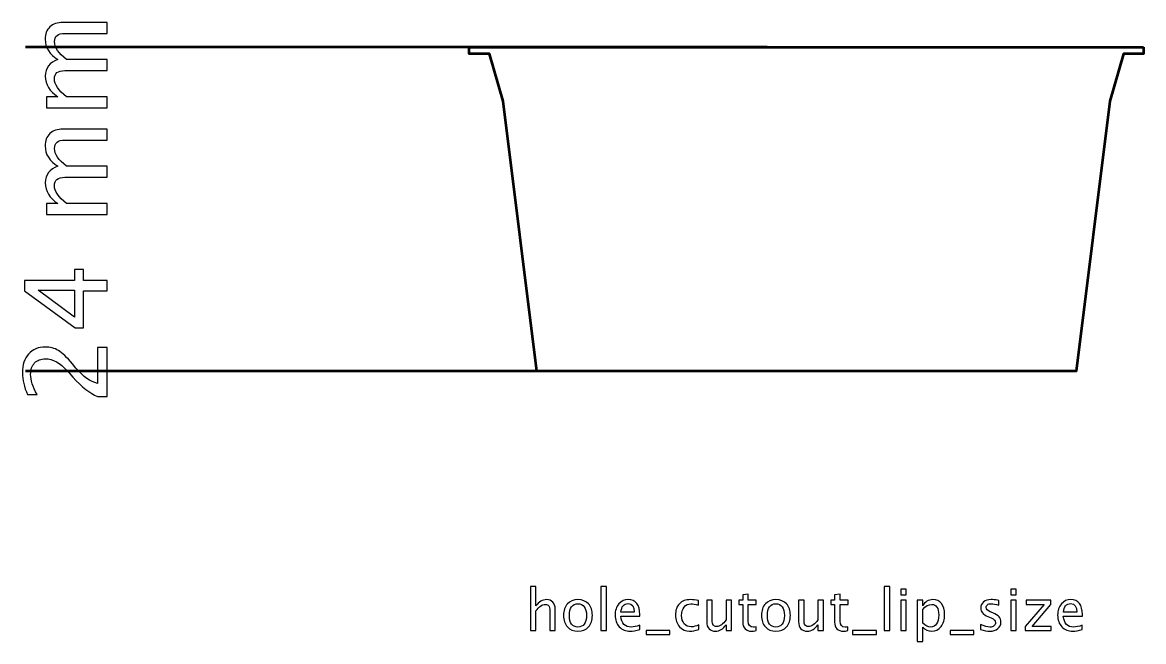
# Model space of a CAD drawing. Header units: centimetres. Extents: x -12.4 to 13.2, y -13.2 to 14.1.
# Drawn here: x -11.81 to -3.5, y -7.7 to -3.12 of the extents above; entities that cross this region are included whole.
import ezdxf

# ---------------------------------------------------------------- set-up
doc = ezdxf.new("R2010")
doc.units = ezdxf.units.CM
doc.header["$MEASUREMENT"] = 0
doc.layers.add('Layer 1', color=7, linetype='Continuous')

msp = doc.modelspace()

# ---------------------------------------------------------------- linework, layer by layer
at = {"layer": 'Layer 1'}
for points, knots in [([(-11.18631, -3.74943), (-11.18631, -3.74943), (-11.63505, -3.74943), (-11.63505, -3.74943), (-11.63505, -3.74943), (-11.63505, -3.74943), (-11.63505, -3.66815), (-11.63505, -3.66815), (-11.63505, -3.66815), (-11.63505, -3.66815), (-11.55024, -3.66815), (-11.55024, -3.66815), (-11.55024, -3.66815), (-11.61303, -3.6285), (-11.64436, -3.5777), (-11.64436, -3.51547), (-11.64436, -3.51547), (-11.64436, -3.45549), (-11.61303, -3.41471), (-11.55024, -3.39298), (-11.55024, -3.39298), (-11.6136, -3.35446), (-11.64521, -3.30422), (-11.64521, -3.24256), (-11.64521, -3.24256), (-11.64521, -3.20319), (-11.63363, -3.17257), (-11.61035, -3.15069), (-11.61035, -3.15069), (-11.58707, -3.12882), (-11.55447, -3.11781), (-11.51256, -3.11781), (-11.51256, -3.11781), (-11.51256, -3.11781), (-11.18631, -3.11781), (-11.18631, -3.11781), (-11.18631, -3.11781), (-11.18631, -3.11781), (-11.18631, -3.19909), (-11.18631, -3.19909), (-11.18631, -3.19909), (-11.18631, -3.19909), (-11.49915, -3.19909), (-11.49915, -3.19909), (-11.49915, -3.19909), (-11.55024, -3.19909), (-11.57578, -3.21941), (-11.57578, -3.26005), (-11.57578, -3.26005), (-11.57578, -3.30225), (-11.546, -3.34656), (-11.48631, -3.39298), (-11.48631, -3.39298), (-11.48631, -3.39298), (-11.18631, -3.39298), (-11.18631, -3.39298), (-11.18631, -3.39298), (-11.18631, -3.39298), (-11.18631, -3.47426), (-11.18631, -3.47426), (-11.18631, -3.47426), (-11.18631, -3.47426), (-11.49944, -3.47426), (-11.49944, -3.47426), (-11.49944, -3.47426), (-11.55094, -3.47426), (-11.57662, -3.49486), (-11.57662, -3.53621), (-11.57662, -3.53621), (-11.57662, -3.57727), (-11.54671, -3.6213), (-11.48674, -3.66815), (-11.48674, -3.66815), (-11.48674, -3.66815), (-11.18631, -3.66815), (-11.18631, -3.66815), (-11.18631, -3.66815), (-11.18631, -3.66815), (-11.18631, -3.74943), (-11.18631, -3.74943)], [0, 0, 0, 0, 0.047619, 0.047619, 0.047619, 0.047619, 0.0952381, 0.0952381, 0.0952381, 0.0952381, 0.1428571, 0.1428571, 0.1428571, 0.1428571, 0.1904762, 0.1904762, 0.1904762, 0.1904762, 0.2380952, 0.2380952, 0.2380952, 0.2380952, 0.2857143, 0.2857143, 0.2857143, 0.2857143, 0.3333333, 0.3333333, 0.3333333, 0.3333333, 0.3809524, 0.3809524, 0.3809524, 0.3809524, 0.4285714, 0.4285714, 0.4285714, 0.4285714, 0.4761905, 0.4761905, 0.4761905, 0.4761905, 0.5238095, 0.5238095, 0.5238095, 0.5238095, 0.5714286, 0.5714286, 0.5714286, 0.5714286, 0.6190476, 0.6190476, 0.6190476, 0.6190476, 0.6666667, 0.6666667, 0.6666667, 0.6666667, 0.7142857, 0.7142857, 0.7142857, 0.7142857, 0.7619048, 0.7619048, 0.7619048, 0.7619048, 0.8095238, 0.8095238, 0.8095238, 0.8095238, 0.8571429, 0.8571429, 0.8571429, 0.8571429, 0.9047619, 0.9047619, 0.9047619, 0.9047619, 1, 1, 1, 1]), ([(-11.18631, -4.53994), (-11.18631, -4.53994), (-11.63505, -4.53994), (-11.63505, -4.53994), (-11.63505, -4.53994), (-11.63505, -4.53994), (-11.63505, -4.45866), (-11.63505, -4.45866), (-11.63505, -4.45866), (-11.63505, -4.45866), (-11.55024, -4.45866), (-11.55024, -4.45866), (-11.55024, -4.45866), (-11.61303, -4.41901), (-11.64436, -4.36821), (-11.64436, -4.30598), (-11.64436, -4.30598), (-11.64436, -4.246), (-11.61303, -4.20522), (-11.55024, -4.18349), (-11.55024, -4.18349), (-11.6136, -4.14497), (-11.64521, -4.09473), (-11.64521, -4.03307), (-11.64521, -4.03307), (-11.64521, -3.9937), (-11.63363, -3.96308), (-11.61035, -3.9412), (-11.61035, -3.9412), (-11.58707, -3.91933), (-11.55447, -3.90832), (-11.51256, -3.90832), (-11.51256, -3.90832), (-11.51256, -3.90832), (-11.18631, -3.90832), (-11.18631, -3.90832), (-11.18631, -3.90832), (-11.18631, -3.90832), (-11.18631, -3.9896), (-11.18631, -3.9896), (-11.18631, -3.9896), (-11.18631, -3.9896), (-11.49915, -3.9896), (-11.49915, -3.9896), (-11.49915, -3.9896), (-11.55024, -3.9896), (-11.57578, -4.00992), (-11.57578, -4.05056), (-11.57578, -4.05056), (-11.57578, -4.09276), (-11.546, -4.13707), (-11.48631, -4.18349), (-11.48631, -4.18349), (-11.48631, -4.18349), (-11.18631, -4.18349), (-11.18631, -4.18349), (-11.18631, -4.18349), (-11.18631, -4.18349), (-11.18631, -4.26477), (-11.18631, -4.26477), (-11.18631, -4.26477), (-11.18631, -4.26477), (-11.49944, -4.26477), (-11.49944, -4.26477), (-11.49944, -4.26477), (-11.55094, -4.26477), (-11.57662, -4.28537), (-11.57662, -4.32672), (-11.57662, -4.32672), (-11.57662, -4.36778), (-11.54671, -4.41181), (-11.48674, -4.45866), (-11.48674, -4.45866), (-11.48674, -4.45866), (-11.18631, -4.45866), (-11.18631, -4.45866), (-11.18631, -4.45866), (-11.18631, -4.45866), (-11.18631, -4.53994), (-11.18631, -4.53994)], [0, 0, 0, 0, 0.047619, 0.047619, 0.047619, 0.047619, 0.0952381, 0.0952381, 0.0952381, 0.0952381, 0.1428571, 0.1428571, 0.1428571, 0.1428571, 0.1904762, 0.1904762, 0.1904762, 0.1904762, 0.2380952, 0.2380952, 0.2380952, 0.2380952, 0.2857143, 0.2857143, 0.2857143, 0.2857143, 0.3333333, 0.3333333, 0.3333333, 0.3333333, 0.3809524, 0.3809524, 0.3809524, 0.3809524, 0.4285714, 0.4285714, 0.4285714, 0.4285714, 0.4761905, 0.4761905, 0.4761905, 0.4761905, 0.5238095, 0.5238095, 0.5238095, 0.5238095, 0.5714286, 0.5714286, 0.5714286, 0.5714286, 0.6190476, 0.6190476, 0.6190476, 0.6190476, 0.6666667, 0.6666667, 0.6666667, 0.6666667, 0.7142857, 0.7142857, 0.7142857, 0.7142857, 0.7619048, 0.7619048, 0.7619048, 0.7619048, 0.8095238, 0.8095238, 0.8095238, 0.8095238, 0.8571429, 0.8571429, 0.8571429, 0.8571429, 0.9047619, 0.9047619, 0.9047619, 0.9047619, 1, 1, 1, 1]), ([(-11.18631, -5.10524), (-11.18631, -5.10524), (-11.35988, -5.10524), (-11.35988, -5.10524), (-11.35988, -5.10524), (-11.35988, -5.10524), (-11.35988, -5.38125), (-11.35988, -5.38125), (-11.35988, -5.38125), (-11.35988, -5.38125), (-11.42168, -5.38125), (-11.42168, -5.38125), (-11.42168, -5.38125), (-11.42168, -5.38125), (-11.79845, -5.10524), (-11.79845, -5.10524), (-11.79845, -5.10524), (-11.79845, -5.10524), (-11.79845, -5.02904), (-11.79845, -5.02904), (-11.79845, -5.02904), (-11.79845, -5.02904), (-11.42676, -5.02904), (-11.42676, -5.02904), (-11.42676, -5.02904), (-11.42676, -5.02904), (-11.42676, -4.94691), (-11.42676, -4.94691), (-11.42676, -4.94691), (-11.42676, -4.94691), (-11.35988, -4.94691), (-11.35988, -4.94691), (-11.35988, -4.94691), (-11.35988, -4.94691), (-11.35988, -5.02904), (-11.35988, -5.02904), (-11.35988, -5.02904), (-11.35988, -5.02904), (-11.18631, -5.02904), (-11.18631, -5.02904), (-11.18631, -5.02904), (-11.18631, -5.02904), (-11.18631, -5.10524), (-11.18631, -5.10524)], [0, 0, 0, 0, 0.0833333, 0.0833333, 0.0833333, 0.0833333, 0.1666667, 0.1666667, 0.1666667, 0.1666667, 0.25, 0.25, 0.25, 0.25, 0.3333333, 0.3333333, 0.3333333, 0.3333333, 0.4166667, 0.4166667, 0.4166667, 0.4166667, 0.5, 0.5, 0.5, 0.5, 0.5833333, 0.5833333, 0.5833333, 0.5833333, 0.6666667, 0.6666667, 0.6666667, 0.6666667, 0.75, 0.75, 0.75, 0.75, 0.8333333, 0.8333333, 0.8333333, 0.8333333, 1, 1, 1, 1]), ([(-11.42676, -5.30096), (-11.42676, -5.30096), (-11.42676, -5.10016), (-11.42676, -5.10016), (-11.42676, -5.10016), (-11.42676, -5.10016), (-11.69798, -5.10016), (-11.69798, -5.10016), (-11.69798, -5.10016), (-11.69798, -5.10016), (-11.42676, -5.30096), (-11.42676, -5.30096)], [0, 0, 0, 0, 0.25, 0.25, 0.25, 0.25, 0.5, 0.5, 0.5, 0.5, 1, 1, 1, 1]), ([(-11.18631, -5.88954), (-11.18631, -5.88954), (-11.25743, -5.88954), (-11.25743, -5.88954), (-11.25743, -5.88954), (-11.31289, -5.86583), (-11.37342, -5.81799), (-11.43876, -5.74588), (-11.43876, -5.74588), (-11.43876, -5.74588), (-11.48053, -5.69932), (-11.48053, -5.69932), (-11.48053, -5.69932), (-11.535, -5.63935), (-11.5889, -5.60929), (-11.64252, -5.60929), (-11.64252, -5.60929), (-11.67667, -5.60929), (-11.70363, -5.61959), (-11.72324, -5.64005), (-11.72324, -5.64005), (-11.74285, -5.66051), (-11.75273, -5.68888), (-11.75273, -5.72486), (-11.75273, -5.72486), (-11.75273, -5.76691), (-11.73665, -5.81672), (-11.70447, -5.8743), (-11.70447, -5.8743), (-11.70447, -5.8743), (-11.77559, -5.8743), (-11.77559, -5.8743), (-11.77559, -5.8743), (-11.80099, -5.81997), (-11.81369, -5.76592), (-11.81369, -5.71202), (-11.81369, -5.71202), (-11.81369, -5.65473), (-11.79831, -5.60872), (-11.76741, -5.57401), (-11.76741, -5.57401), (-11.7365, -5.53944), (-11.69558, -5.52208), (-11.6445, -5.52208), (-11.6445, -5.52208), (-11.60781, -5.52208), (-11.57521, -5.53083), (-11.54685, -5.54833), (-11.54685, -5.54833), (-11.51835, -5.56597), (-11.48391, -5.59856), (-11.44327, -5.6464), (-11.44327, -5.6464), (-11.44327, -5.6464), (-11.41646, -5.67787), (-11.41646, -5.67787), (-11.41646, -5.67787), (-11.36087, -5.74334), (-11.30795, -5.78116), (-11.25743, -5.79132), (-11.25743, -5.79132), (-11.25743, -5.79132), (-11.25743, -5.52462), (-11.25743, -5.52462), (-11.25743, -5.52462), (-11.25743, -5.52462), (-11.18631, -5.52462), (-11.18631, -5.52462), (-11.18631, -5.52462), (-11.18631, -5.52462), (-11.18631, -5.88954), (-11.18631, -5.88954)], [0, 0, 0, 0, 0.0526316, 0.0526316, 0.0526316, 0.0526316, 0.1052632, 0.1052632, 0.1052632, 0.1052632, 0.1578947, 0.1578947, 0.1578947, 0.1578947, 0.2105263, 0.2105263, 0.2105263, 0.2105263, 0.2631579, 0.2631579, 0.2631579, 0.2631579, 0.3157895, 0.3157895, 0.3157895, 0.3157895, 0.3684211, 0.3684211, 0.3684211, 0.3684211, 0.4210526, 0.4210526, 0.4210526, 0.4210526, 0.4736842, 0.4736842, 0.4736842, 0.4736842, 0.5263158, 0.5263158, 0.5263158, 0.5263158, 0.5789474, 0.5789474, 0.5789474, 0.5789474, 0.6315789, 0.6315789, 0.6315789, 0.6315789, 0.6842105, 0.6842105, 0.6842105, 0.6842105, 0.7368421, 0.7368421, 0.7368421, 0.7368421, 0.7894737, 0.7894737, 0.7894737, 0.7894737, 0.8421053, 0.8421053, 0.8421053, 0.8421053, 0.8947368, 0.8947368, 0.8947368, 0.8947368, 1, 1, 1, 1]), ([(-8.04636, -7.62235), (-8.04636, -7.62235), (-8.04636, -7.29596), (-8.04636, -7.29596), (-8.04636, -7.29596), (-8.04636, -7.29596), (-8.00572, -7.29596), (-8.00572, -7.29596), (-8.00572, -7.29596), (-8.00572, -7.29596), (-8.00572, -7.44039), (-8.00572, -7.44039), (-8.00572, -7.44039), (-7.9842, -7.40899), (-7.95781, -7.39333), (-7.92663, -7.39333), (-7.92663, -7.39333), (-7.90701, -7.39333), (-7.89142, -7.39947), (-7.87992, -7.41181), (-7.87992, -7.41181), (-7.86842, -7.42409), (-7.86264, -7.44067), (-7.86264, -7.46141), (-7.86264, -7.46141), (-7.86264, -7.46141), (-7.86264, -7.62235), (-7.86264, -7.62235), (-7.86264, -7.62235), (-7.86264, -7.62235), (-7.90327, -7.62235), (-7.90327, -7.62235), (-7.90327, -7.62235), (-7.90327, -7.62235), (-7.90327, -7.47468), (-7.90327, -7.47468), (-7.90327, -7.47468), (-7.90327, -7.45803), (-7.90574, -7.44617), (-7.91061, -7.43912), (-7.91061, -7.43912), (-7.91555, -7.43199), (-7.92367, -7.42846), (-7.93502, -7.42846), (-7.93502, -7.42846), (-7.96, -7.42846), (-7.98357, -7.44476), (-8.00572, -7.47736), (-8.00572, -7.47736), (-8.00572, -7.47736), (-8.00572, -7.62235), (-8.00572, -7.62235), (-8.00572, -7.62235), (-8.00572, -7.62235), (-8.04636, -7.62235), (-8.04636, -7.62235)], [0, 0, 0, 0, 0.0666667, 0.0666667, 0.0666667, 0.0666667, 0.1333333, 0.1333333, 0.1333333, 0.1333333, 0.2, 0.2, 0.2, 0.2, 0.2666667, 0.2666667, 0.2666667, 0.2666667, 0.3333333, 0.3333333, 0.3333333, 0.3333333, 0.4, 0.4, 0.4, 0.4, 0.4666667, 0.4666667, 0.4666667, 0.4666667, 0.5333333, 0.5333333, 0.5333333, 0.5333333, 0.6, 0.6, 0.6, 0.6, 0.6666667, 0.6666667, 0.6666667, 0.6666667, 0.7333333, 0.7333333, 0.7333333, 0.7333333, 0.8, 0.8, 0.8, 0.8, 0.8666667, 0.8666667, 0.8666667, 0.8666667, 1, 1, 1, 1]), ([(-7.52354, -7.62235), (-7.52354, -7.62235), (-7.52354, -7.29596), (-7.52354, -7.29596), (-7.52354, -7.29596), (-7.52354, -7.29596), (-7.4829, -7.29596), (-7.4829, -7.29596), (-7.4829, -7.29596), (-7.4829, -7.29596), (-7.4829, -7.62235), (-7.4829, -7.62235), (-7.4829, -7.62235), (-7.4829, -7.62235), (-7.52354, -7.62235), (-7.52354, -7.62235)], [0, 0, 0, 0, 0.2, 0.2, 0.2, 0.2, 0.4, 0.4, 0.4, 0.4, 0.6, 0.6, 0.6, 0.6, 1, 1, 1, 1]), ([(-5.42294, -7.62235), (-5.42294, -7.62235), (-5.42294, -7.29596), (-5.42294, -7.29596), (-5.42294, -7.29596), (-5.42294, -7.29596), (-5.3823, -7.29596), (-5.3823, -7.29596), (-5.3823, -7.29596), (-5.3823, -7.29596), (-5.3823, -7.62235), (-5.3823, -7.62235), (-5.3823, -7.62235), (-5.3823, -7.62235), (-5.42294, -7.62235), (-5.42294, -7.62235)], [0, 0, 0, 0, 0.2, 0.2, 0.2, 0.2, 0.4, 0.4, 0.4, 0.4, 0.6, 0.6, 0.6, 0.6, 1, 1, 1, 1]), ([(-7.69429, -7.62743), (-7.72724, -7.62743), (-7.75334, -7.61692), (-7.77253, -7.59589), (-7.77253, -7.59589), (-7.79179, -7.57487), (-7.80139, -7.54629), (-7.80139, -7.51024), (-7.80139, -7.51024), (-7.80139, -7.47426), (-7.79179, -7.44575), (-7.77253, -7.4248), (-7.77253, -7.4248), (-7.75334, -7.40384), (-7.72724, -7.39333), (-7.69429, -7.39333), (-7.69429, -7.39333), (-7.66134, -7.39333), (-7.63523, -7.40384), (-7.61604, -7.4248), (-7.61604, -7.4248), (-7.59678, -7.44575), (-7.58719, -7.47426), (-7.58719, -7.51024), (-7.58719, -7.51024), (-7.58719, -7.54629), (-7.59678, -7.57487), (-7.61604, -7.59589), (-7.61604, -7.59589), (-7.63523, -7.61692), (-7.66134, -7.62743), (-7.69429, -7.62743)], [0, 0, 0, 0, 0.1111111, 0.1111111, 0.1111111, 0.1111111, 0.2222222, 0.2222222, 0.2222222, 0.2222222, 0.3333333, 0.3333333, 0.3333333, 0.3333333, 0.4444444, 0.4444444, 0.4444444, 0.4444444, 0.5555556, 0.5555556, 0.5555556, 0.5555556, 0.6666667, 0.6666667, 0.6666667, 0.6666667, 0.7777778, 0.7777778, 0.7777778, 0.7777778, 1, 1, 1, 1]), ([(-7.23652, -7.61515), (-7.26383, -7.62334), (-7.28718, -7.62743), (-7.30666, -7.62743), (-7.30666, -7.62743), (-7.33989, -7.62743), (-7.36691, -7.61642), (-7.38772, -7.59448), (-7.38772, -7.59448), (-7.40854, -7.57254), (-7.41898, -7.5441), (-7.41898, -7.50911), (-7.41898, -7.50911), (-7.41898, -7.47517), (-7.40981, -7.4473), (-7.39139, -7.4255), (-7.39139, -7.4255), (-7.37298, -7.40377), (-7.34941, -7.39291), (-7.3207, -7.39291), (-7.3207, -7.39291), (-7.29353, -7.39291), (-7.27251, -7.40257), (-7.25769, -7.4219), (-7.25769, -7.4219), (-7.24287, -7.44124), (-7.23547, -7.46861), (-7.23547, -7.5041), (-7.23547, -7.5041), (-7.23547, -7.5041), (-7.23568, -7.51652), (-7.23568, -7.51652), (-7.23568, -7.51652), (-7.23568, -7.51652), (-7.37749, -7.51652), (-7.37749, -7.51652), (-7.37749, -7.51652), (-7.37157, -7.57014), (-7.34539, -7.59695), (-7.29904, -7.59695), (-7.29904, -7.59695), (-7.28203, -7.59695), (-7.26122, -7.59215), (-7.23652, -7.58256), (-7.23652, -7.58256), (-7.23652, -7.58256), (-7.23652, -7.61515), (-7.23652, -7.61515)], [0, 0, 0, 0, 0.0769231, 0.0769231, 0.0769231, 0.0769231, 0.1538462, 0.1538462, 0.1538462, 0.1538462, 0.2307692, 0.2307692, 0.2307692, 0.2307692, 0.3076923, 0.3076923, 0.3076923, 0.3076923, 0.3846154, 0.3846154, 0.3846154, 0.3846154, 0.4615385, 0.4615385, 0.4615385, 0.4615385, 0.5384615, 0.5384615, 0.5384615, 0.5384615, 0.6153846, 0.6153846, 0.6153846, 0.6153846, 0.6923077, 0.6923077, 0.6923077, 0.6923077, 0.7692308, 0.7692308, 0.7692308, 0.7692308, 0.8461538, 0.8461538, 0.8461538, 0.8461538, 1, 1, 1, 1]), ([(-6.79787, -7.61558), (-6.82419, -7.62348), (-6.84691, -7.62743), (-6.86603, -7.62743), (-6.86603, -7.62743), (-6.89637, -7.62743), (-6.92149, -7.61621), (-6.94145, -7.59385), (-6.94145, -7.59385), (-6.96142, -7.57141), (-6.97144, -7.54312), (-6.97144, -7.50904), (-6.97144, -7.50904), (-6.97144, -7.47263), (-6.96156, -7.4442), (-6.94181, -7.42388), (-6.94181, -7.42388), (-6.92205, -7.40349), (-6.89446, -7.39333), (-6.85905, -7.39333), (-6.85905, -7.39333), (-6.84162, -7.39333), (-6.822, -7.39573), (-6.80041, -7.40053), (-6.80041, -7.40053), (-6.80041, -7.40053), (-6.80041, -7.43481), (-6.80041, -7.43481), (-6.80041, -7.43481), (-6.82335, -7.42804), (-6.84204, -7.42465), (-6.85644, -7.42465), (-6.85644, -7.42465), (-6.87732, -7.42465), (-6.89404, -7.43249), (-6.90653, -7.44808), (-6.90653, -7.44808), (-6.91902, -7.46367), (-6.9253, -7.48449), (-6.9253, -7.51045), (-6.9253, -7.51045), (-6.9253, -7.53564), (-6.91881, -7.55596), (-6.90589, -7.57155), (-6.90589, -7.57155), (-6.89298, -7.58707), (-6.87612, -7.59483), (-6.85517, -7.59483), (-6.85517, -7.59483), (-6.83661, -7.59483), (-6.81756, -7.59004), (-6.79787, -7.58044), (-6.79787, -7.58044), (-6.79787, -7.58044), (-6.79787, -7.61558), (-6.79787, -7.61558)], [0, 0, 0, 0, 0.0666667, 0.0666667, 0.0666667, 0.0666667, 0.1333333, 0.1333333, 0.1333333, 0.1333333, 0.2, 0.2, 0.2, 0.2, 0.2666667, 0.2666667, 0.2666667, 0.2666667, 0.3333333, 0.3333333, 0.3333333, 0.3333333, 0.4, 0.4, 0.4, 0.4, 0.4666667, 0.4666667, 0.4666667, 0.4666667, 0.5333333, 0.5333333, 0.5333333, 0.5333333, 0.6, 0.6, 0.6, 0.6, 0.6666667, 0.6666667, 0.6666667, 0.6666667, 0.7333333, 0.7333333, 0.7333333, 0.7333333, 0.8, 0.8, 0.8, 0.8, 0.8666667, 0.8666667, 0.8666667, 0.8666667, 1, 1, 1, 1]), ([(-6.59629, -7.62235), (-6.59629, -7.62235), (-6.59629, -7.58016), (-6.59629, -7.58016), (-6.59629, -7.58016), (-6.61796, -7.6117), (-6.64427, -7.62743), (-6.67518, -7.62743), (-6.67518, -7.62743), (-6.69479, -7.62743), (-6.71038, -7.62129), (-6.72195, -7.60894), (-6.72195, -7.60894), (-6.73359, -7.5966), (-6.73938, -7.58002), (-6.73938, -7.55906), (-6.73938, -7.55906), (-6.73938, -7.55906), (-6.73938, -7.39799), (-6.73938, -7.39799), (-6.73938, -7.39799), (-6.73938, -7.39799), (-6.69874, -7.39799), (-6.69874, -7.39799), (-6.69874, -7.39799), (-6.69874, -7.39799), (-6.69874, -7.5458), (-6.69874, -7.5458), (-6.69874, -7.5458), (-6.69874, -7.56266), (-6.69627, -7.57458), (-6.6914, -7.58164), (-6.6914, -7.58164), (-6.68646, -7.58877), (-6.67828, -7.59229), (-6.66678, -7.59229), (-6.66678, -7.59229), (-6.64194, -7.59229), (-6.61838, -7.576), (-6.59629, -7.54333), (-6.59629, -7.54333), (-6.59629, -7.54333), (-6.59629, -7.39799), (-6.59629, -7.39799), (-6.59629, -7.39799), (-6.59629, -7.39799), (-6.55566, -7.39799), (-6.55566, -7.39799), (-6.55566, -7.39799), (-6.55566, -7.39799), (-6.55566, -7.62235), (-6.55566, -7.62235), (-6.55566, -7.62235), (-6.55566, -7.62235), (-6.59629, -7.62235), (-6.59629, -7.62235)], [0, 0, 0, 0, 0.0666667, 0.0666667, 0.0666667, 0.0666667, 0.1333333, 0.1333333, 0.1333333, 0.1333333, 0.2, 0.2, 0.2, 0.2, 0.2666667, 0.2666667, 0.2666667, 0.2666667, 0.3333333, 0.3333333, 0.3333333, 0.3333333, 0.4, 0.4, 0.4, 0.4, 0.4666667, 0.4666667, 0.4666667, 0.4666667, 0.5333333, 0.5333333, 0.5333333, 0.5333333, 0.6, 0.6, 0.6, 0.6, 0.6666667, 0.6666667, 0.6666667, 0.6666667, 0.7333333, 0.7333333, 0.7333333, 0.7333333, 0.8, 0.8, 0.8, 0.8, 0.8666667, 0.8666667, 0.8666667, 0.8666667, 1, 1, 1, 1]), ([(-6.37376, -7.62228), (-6.38632, -7.62574), (-6.39726, -7.62743), (-6.4065, -7.62743), (-6.4065, -7.62743), (-6.42724, -7.62743), (-6.4434, -7.6215), (-6.45497, -7.60965), (-6.45497, -7.60965), (-6.46661, -7.5978), (-6.4724, -7.58136), (-6.4724, -7.56026), (-6.4724, -7.56026), (-6.4724, -7.56026), (-6.4724, -7.42846), (-6.4724, -7.42846), (-6.4724, -7.42846), (-6.4724, -7.42846), (-6.50048, -7.42846), (-6.50048, -7.42846), (-6.50048, -7.42846), (-6.50048, -7.42846), (-6.50048, -7.39799), (-6.50048, -7.39799), (-6.50048, -7.39799), (-6.50048, -7.39799), (-6.4724, -7.39799), (-6.4724, -7.39799), (-6.4724, -7.39799), (-6.4724, -7.39799), (-6.4724, -7.35742), (-6.4724, -7.35742), (-6.4724, -7.35742), (-6.4724, -7.35742), (-6.43176, -7.35354), (-6.43176, -7.35354), (-6.43176, -7.35354), (-6.43176, -7.35354), (-6.43176, -7.39799), (-6.43176, -7.39799), (-6.43176, -7.39799), (-6.43176, -7.39799), (-6.37291, -7.39799), (-6.37291, -7.39799), (-6.37291, -7.39799), (-6.37291, -7.39799), (-6.37291, -7.42846), (-6.37291, -7.42846), (-6.37291, -7.42846), (-6.37291, -7.42846), (-6.43176, -7.42846), (-6.43176, -7.42846), (-6.43176, -7.42846), (-6.43176, -7.42846), (-6.43176, -7.55292), (-6.43176, -7.55292), (-6.43176, -7.55292), (-6.43176, -7.58227), (-6.41899, -7.59695), (-6.39352, -7.59695), (-6.39352, -7.59695), (-6.38808, -7.59695), (-6.38152, -7.59603), (-6.37376, -7.59427), (-6.37376, -7.59427), (-6.37376, -7.59427), (-6.37376, -7.62228), (-6.37376, -7.62228)], [0, 0, 0, 0, 0.0555556, 0.0555556, 0.0555556, 0.0555556, 0.1111111, 0.1111111, 0.1111111, 0.1111111, 0.1666667, 0.1666667, 0.1666667, 0.1666667, 0.2222222, 0.2222222, 0.2222222, 0.2222222, 0.2777778, 0.2777778, 0.2777778, 0.2777778, 0.3333333, 0.3333333, 0.3333333, 0.3333333, 0.3888889, 0.3888889, 0.3888889, 0.3888889, 0.4444444, 0.4444444, 0.4444444, 0.4444444, 0.5, 0.5, 0.5, 0.5, 0.5555556, 0.5555556, 0.5555556, 0.5555556, 0.6111111, 0.6111111, 0.6111111, 0.6111111, 0.6666667, 0.6666667, 0.6666667, 0.6666667, 0.7222222, 0.7222222, 0.7222222, 0.7222222, 0.7777778, 0.7777778, 0.7777778, 0.7777778, 0.8333333, 0.8333333, 0.8333333, 0.8333333, 0.8888889, 0.8888889, 0.8888889, 0.8888889, 1, 1, 1, 1]), ([(-6.22644, -7.62743), (-6.25939, -7.62743), (-6.28549, -7.61692), (-6.30468, -7.59589), (-6.30468, -7.59589), (-6.32394, -7.57487), (-6.33354, -7.54629), (-6.33354, -7.51024), (-6.33354, -7.51024), (-6.33354, -7.47426), (-6.32394, -7.44575), (-6.30468, -7.4248), (-6.30468, -7.4248), (-6.28549, -7.40384), (-6.25939, -7.39333), (-6.22644, -7.39333), (-6.22644, -7.39333), (-6.19349, -7.39333), (-6.16738, -7.40384), (-6.14819, -7.4248), (-6.14819, -7.4248), (-6.12893, -7.44575), (-6.11934, -7.47426), (-6.11934, -7.51024), (-6.11934, -7.51024), (-6.11934, -7.54629), (-6.12893, -7.57487), (-6.14819, -7.59589), (-6.14819, -7.59589), (-6.16738, -7.61692), (-6.19349, -7.62743), (-6.22644, -7.62743)], [0, 0, 0, 0, 0.1111111, 0.1111111, 0.1111111, 0.1111111, 0.2222222, 0.2222222, 0.2222222, 0.2222222, 0.3333333, 0.3333333, 0.3333333, 0.3333333, 0.4444444, 0.4444444, 0.4444444, 0.4444444, 0.5555556, 0.5555556, 0.5555556, 0.5555556, 0.6666667, 0.6666667, 0.6666667, 0.6666667, 0.7777778, 0.7777778, 0.7777778, 0.7777778, 1, 1, 1, 1]), ([(-5.91514, -7.62235), (-5.91514, -7.62235), (-5.91514, -7.58016), (-5.91514, -7.58016), (-5.91514, -7.58016), (-5.93681, -7.6117), (-5.96312, -7.62743), (-5.99403, -7.62743), (-5.99403, -7.62743), (-6.01364, -7.62743), (-6.02923, -7.62129), (-6.0408, -7.60894), (-6.0408, -7.60894), (-6.05244, -7.5966), (-6.05823, -7.58002), (-6.05823, -7.55906), (-6.05823, -7.55906), (-6.05823, -7.55906), (-6.05823, -7.39799), (-6.05823, -7.39799), (-6.05823, -7.39799), (-6.05823, -7.39799), (-6.01759, -7.39799), (-6.01759, -7.39799), (-6.01759, -7.39799), (-6.01759, -7.39799), (-6.01759, -7.5458), (-6.01759, -7.5458), (-6.01759, -7.5458), (-6.01759, -7.56266), (-6.01512, -7.57458), (-6.01025, -7.58164), (-6.01025, -7.58164), (-6.00531, -7.58877), (-5.99713, -7.59229), (-5.98563, -7.59229), (-5.98563, -7.59229), (-5.96079, -7.59229), (-5.93723, -7.576), (-5.91514, -7.54333), (-5.91514, -7.54333), (-5.91514, -7.54333), (-5.91514, -7.39799), (-5.91514, -7.39799), (-5.91514, -7.39799), (-5.91514, -7.39799), (-5.87451, -7.39799), (-5.87451, -7.39799), (-5.87451, -7.39799), (-5.87451, -7.39799), (-5.87451, -7.62235), (-5.87451, -7.62235), (-5.87451, -7.62235), (-5.87451, -7.62235), (-5.91514, -7.62235), (-5.91514, -7.62235)], [0, 0, 0, 0, 0.0666667, 0.0666667, 0.0666667, 0.0666667, 0.1333333, 0.1333333, 0.1333333, 0.1333333, 0.2, 0.2, 0.2, 0.2, 0.2666667, 0.2666667, 0.2666667, 0.2666667, 0.3333333, 0.3333333, 0.3333333, 0.3333333, 0.4, 0.4, 0.4, 0.4, 0.4666667, 0.4666667, 0.4666667, 0.4666667, 0.5333333, 0.5333333, 0.5333333, 0.5333333, 0.6, 0.6, 0.6, 0.6, 0.6666667, 0.6666667, 0.6666667, 0.6666667, 0.7333333, 0.7333333, 0.7333333, 0.7333333, 0.8, 0.8, 0.8, 0.8, 0.8666667, 0.8666667, 0.8666667, 0.8666667, 1, 1, 1, 1]), ([(-5.69261, -7.62228), (-5.70517, -7.62574), (-5.71611, -7.62743), (-5.72535, -7.62743), (-5.72535, -7.62743), (-5.74609, -7.62743), (-5.76225, -7.6215), (-5.77382, -7.60965), (-5.77382, -7.60965), (-5.78546, -7.5978), (-5.79125, -7.58136), (-5.79125, -7.56026), (-5.79125, -7.56026), (-5.79125, -7.56026), (-5.79125, -7.42846), (-5.79125, -7.42846), (-5.79125, -7.42846), (-5.79125, -7.42846), (-5.81933, -7.42846), (-5.81933, -7.42846), (-5.81933, -7.42846), (-5.81933, -7.42846), (-5.81933, -7.39799), (-5.81933, -7.39799), (-5.81933, -7.39799), (-5.81933, -7.39799), (-5.79125, -7.39799), (-5.79125, -7.39799), (-5.79125, -7.39799), (-5.79125, -7.39799), (-5.79125, -7.35742), (-5.79125, -7.35742), (-5.79125, -7.35742), (-5.79125, -7.35742), (-5.75061, -7.35354), (-5.75061, -7.35354), (-5.75061, -7.35354), (-5.75061, -7.35354), (-5.75061, -7.39799), (-5.75061, -7.39799), (-5.75061, -7.39799), (-5.75061, -7.39799), (-5.69176, -7.39799), (-5.69176, -7.39799), (-5.69176, -7.39799), (-5.69176, -7.39799), (-5.69176, -7.42846), (-5.69176, -7.42846), (-5.69176, -7.42846), (-5.69176, -7.42846), (-5.75061, -7.42846), (-5.75061, -7.42846), (-5.75061, -7.42846), (-5.75061, -7.42846), (-5.75061, -7.55292), (-5.75061, -7.55292), (-5.75061, -7.55292), (-5.75061, -7.58227), (-5.73784, -7.59695), (-5.71237, -7.59695), (-5.71237, -7.59695), (-5.70693, -7.59695), (-5.70037, -7.59603), (-5.69261, -7.59427), (-5.69261, -7.59427), (-5.69261, -7.59427), (-5.69261, -7.62228), (-5.69261, -7.62228)], [0, 0, 0, 0, 0.0555556, 0.0555556, 0.0555556, 0.0555556, 0.1111111, 0.1111111, 0.1111111, 0.1111111, 0.1666667, 0.1666667, 0.1666667, 0.1666667, 0.2222222, 0.2222222, 0.2222222, 0.2222222, 0.2777778, 0.2777778, 0.2777778, 0.2777778, 0.3333333, 0.3333333, 0.3333333, 0.3333333, 0.3888889, 0.3888889, 0.3888889, 0.3888889, 0.4444444, 0.4444444, 0.4444444, 0.4444444, 0.5, 0.5, 0.5, 0.5, 0.5555556, 0.5555556, 0.5555556, 0.5555556, 0.6111111, 0.6111111, 0.6111111, 0.6111111, 0.6666667, 0.6666667, 0.6666667, 0.6666667, 0.7222222, 0.7222222, 0.7222222, 0.7222222, 0.7777778, 0.7777778, 0.7777778, 0.7777778, 0.8333333, 0.8333333, 0.8333333, 0.8333333, 0.8888889, 0.8888889, 0.8888889, 0.8888889, 1, 1, 1, 1]), ([(-5.3006, -7.35692), (-5.3006, -7.35692), (-5.3006, -7.31628), (-5.3006, -7.31628), (-5.3006, -7.31628), (-5.3006, -7.31628), (-5.25996, -7.31628), (-5.25996, -7.31628), (-5.25996, -7.31628), (-5.25996, -7.31628), (-5.25996, -7.35692), (-5.25996, -7.35692), (-5.25996, -7.35692), (-5.25996, -7.35692), (-5.3006, -7.35692), (-5.3006, -7.35692)], [0, 0, 0, 0, 0.2, 0.2, 0.2, 0.2, 0.4, 0.4, 0.4, 0.4, 0.6, 0.6, 0.6, 0.6, 1, 1, 1, 1]), ([(-5.3006, -7.62235), (-5.3006, -7.62235), (-5.3006, -7.39799), (-5.3006, -7.39799), (-5.3006, -7.39799), (-5.3006, -7.39799), (-5.25996, -7.39799), (-5.25996, -7.39799), (-5.25996, -7.39799), (-5.25996, -7.39799), (-5.25996, -7.62235), (-5.25996, -7.62235), (-5.25996, -7.62235), (-5.25996, -7.62235), (-5.3006, -7.62235), (-5.3006, -7.62235)], [0, 0, 0, 0, 0.2, 0.2, 0.2, 0.2, 0.4, 0.4, 0.4, 0.4, 0.6, 0.6, 0.6, 0.6, 1, 1, 1, 1]), ([(-5.17826, -7.70405), (-5.17826, -7.70405), (-5.17826, -7.39799), (-5.17826, -7.39799), (-5.17826, -7.39799), (-5.17826, -7.39799), (-5.13762, -7.39799), (-5.13762, -7.39799), (-5.13762, -7.39799), (-5.13762, -7.39799), (-5.13762, -7.44039), (-5.13762, -7.44039), (-5.13762, -7.44039), (-5.12097, -7.40899), (-5.09592, -7.39333), (-5.06255, -7.39333), (-5.06255, -7.39333), (-5.03553, -7.39333), (-5.01429, -7.40314), (-4.99877, -7.42282), (-4.99877, -7.42282), (-4.98325, -7.44251), (-4.97549, -7.46939), (-4.97549, -7.50346), (-4.97549, -7.50346), (-4.97549, -7.54058), (-4.9843, -7.57056), (-5.00187, -7.59328), (-5.00187, -7.59328), (-5.01944, -7.61607), (-5.04258, -7.62743), (-5.07123, -7.62743), (-5.07123, -7.62743), (-5.09783, -7.62743), (-5.11998, -7.61727), (-5.13762, -7.59688), (-5.13762, -7.59688), (-5.13762, -7.59688), (-5.13762, -7.70405), (-5.13762, -7.70405), (-5.13762, -7.70405), (-5.13762, -7.70405), (-5.17826, -7.70405), (-5.17826, -7.70405)], [0, 0, 0, 0, 0.0833333, 0.0833333, 0.0833333, 0.0833333, 0.1666667, 0.1666667, 0.1666667, 0.1666667, 0.25, 0.25, 0.25, 0.25, 0.3333333, 0.3333333, 0.3333333, 0.3333333, 0.4166667, 0.4166667, 0.4166667, 0.4166667, 0.5, 0.5, 0.5, 0.5, 0.5833333, 0.5833333, 0.5833333, 0.5833333, 0.6666667, 0.6666667, 0.6666667, 0.6666667, 0.75, 0.75, 0.75, 0.75, 0.8333333, 0.8333333, 0.8333333, 0.8333333, 1, 1, 1, 1]), ([(-4.70821, -7.61431), (-4.70821, -7.61431), (-4.70821, -7.57705), (-4.70821, -7.57705), (-4.70821, -7.57705), (-4.68161, -7.59032), (-4.65854, -7.59695), (-4.63886, -7.59695), (-4.63886, -7.59695), (-4.62715, -7.59695), (-4.61741, -7.59378), (-4.60972, -7.58743), (-4.60972, -7.58743), (-4.60203, -7.58115), (-4.59815, -7.57324), (-4.59815, -7.56372), (-4.59815, -7.56372), (-4.59815, -7.54982), (-4.60894, -7.53832), (-4.63053, -7.52922), (-4.63053, -7.52922), (-4.63053, -7.52922), (-4.65431, -7.51913), (-4.65431, -7.51913), (-4.65431, -7.51913), (-4.68938, -7.50459), (-4.70694, -7.48357), (-4.70694, -7.45626), (-4.70694, -7.45626), (-4.70694, -7.43672), (-4.70003, -7.42134), (-4.6862, -7.41012), (-4.6862, -7.41012), (-4.67237, -7.3989), (-4.65339, -7.39333), (-4.62933, -7.39333), (-4.62933, -7.39333), (-4.61684, -7.39333), (-4.60132, -7.39502), (-4.58291, -7.39848), (-4.58291, -7.39848), (-4.58291, -7.39848), (-4.57444, -7.4001), (-4.57444, -7.4001), (-4.57444, -7.4001), (-4.57444, -7.4001), (-4.57444, -7.43397), (-4.57444, -7.43397), (-4.57444, -7.43397), (-4.59709, -7.42719), (-4.61515, -7.42381), (-4.62863, -7.42381), (-4.62863, -7.42381), (-4.64048, -7.42381), (-4.64986, -7.42642), (-4.65699, -7.43157), (-4.65699, -7.43157), (-4.66405, -7.43672), (-4.66757, -7.44363), (-4.66757, -7.45231), (-4.66757, -7.45231), (-4.66757, -7.46452), (-4.6577, -7.47489), (-4.63787, -7.48329), (-4.63787, -7.48329), (-4.63787, -7.48329), (-4.61833, -7.49154), (-4.61833, -7.49154), (-4.61833, -7.49154), (-4.59617, -7.50085), (-4.58051, -7.51073), (-4.57134, -7.5211), (-4.57134, -7.5211), (-4.56209, -7.53148), (-4.55751, -7.54446), (-4.55751, -7.55998), (-4.55751, -7.55998), (-4.55751, -7.57966), (-4.56527, -7.59582), (-4.58086, -7.60845), (-4.58086, -7.60845), (-4.59638, -7.62108), (-4.61628, -7.62743), (-4.64048, -7.62743), (-4.64048, -7.62743), (-4.65911, -7.62743), (-4.68161, -7.62306), (-4.70821, -7.61431)], [0, 0, 0, 0, 0.0434783, 0.0434783, 0.0434783, 0.0434783, 0.0869565, 0.0869565, 0.0869565, 0.0869565, 0.1304348, 0.1304348, 0.1304348, 0.1304348, 0.173913, 0.173913, 0.173913, 0.173913, 0.2173913, 0.2173913, 0.2173913, 0.2173913, 0.2608696, 0.2608696, 0.2608696, 0.2608696, 0.3043478, 0.3043478, 0.3043478, 0.3043478, 0.3478261, 0.3478261, 0.3478261, 0.3478261, 0.3913043, 0.3913043, 0.3913043, 0.3913043, 0.4347826, 0.4347826, 0.4347826, 0.4347826, 0.4782609, 0.4782609, 0.4782609, 0.4782609, 0.5217391, 0.5217391, 0.5217391, 0.5217391, 0.5652174, 0.5652174, 0.5652174, 0.5652174, 0.6086957, 0.6086957, 0.6086957, 0.6086957, 0.6521739, 0.6521739, 0.6521739, 0.6521739, 0.6956522, 0.6956522, 0.6956522, 0.6956522, 0.7391304, 0.7391304, 0.7391304, 0.7391304, 0.7826087, 0.7826087, 0.7826087, 0.7826087, 0.826087, 0.826087, 0.826087, 0.826087, 0.8695652, 0.8695652, 0.8695652, 0.8695652, 0.9130435, 0.9130435, 0.9130435, 0.9130435, 1, 1, 1, 1]), ([(-4.48434, -7.35692), (-4.48434, -7.35692), (-4.48434, -7.31628), (-4.48434, -7.31628), (-4.48434, -7.31628), (-4.48434, -7.31628), (-4.4437, -7.31628), (-4.4437, -7.31628), (-4.4437, -7.31628), (-4.4437, -7.31628), (-4.4437, -7.35692), (-4.4437, -7.35692), (-4.4437, -7.35692), (-4.4437, -7.35692), (-4.48434, -7.35692), (-4.48434, -7.35692)], [0, 0, 0, 0, 0.2, 0.2, 0.2, 0.2, 0.4, 0.4, 0.4, 0.4, 0.6, 0.6, 0.6, 0.6, 1, 1, 1, 1]), ([(-4.48434, -7.62235), (-4.48434, -7.62235), (-4.48434, -7.39799), (-4.48434, -7.39799), (-4.48434, -7.39799), (-4.48434, -7.39799), (-4.4437, -7.39799), (-4.4437, -7.39799), (-4.4437, -7.39799), (-4.4437, -7.39799), (-4.4437, -7.62235), (-4.4437, -7.62235), (-4.4437, -7.62235), (-4.4437, -7.62235), (-4.48434, -7.62235), (-4.48434, -7.62235)], [0, 0, 0, 0, 0.2, 0.2, 0.2, 0.2, 0.4, 0.4, 0.4, 0.4, 0.6, 0.6, 0.6, 0.6, 1, 1, 1, 1]), ([(-4.37724, -7.62235), (-4.37724, -7.62235), (-4.37724, -7.59187), (-4.37724, -7.59187), (-4.37724, -7.59187), (-4.37724, -7.59187), (-4.23804, -7.42846), (-4.23804, -7.42846), (-4.23804, -7.42846), (-4.23804, -7.42846), (-4.37082, -7.42846), (-4.37082, -7.42846), (-4.37082, -7.42846), (-4.37082, -7.42846), (-4.37082, -7.39799), (-4.37082, -7.39799), (-4.37082, -7.39799), (-4.37082, -7.39799), (-4.18801, -7.39799), (-4.18801, -7.39799), (-4.18801, -7.39799), (-4.18801, -7.39799), (-4.18801, -7.42846), (-4.18801, -7.42846), (-4.18801, -7.42846), (-4.18801, -7.42846), (-4.32722, -7.59187), (-4.32722, -7.59187), (-4.32722, -7.59187), (-4.32722, -7.59187), (-4.18547, -7.59187), (-4.18547, -7.59187), (-4.18547, -7.59187), (-4.18547, -7.59187), (-4.18547, -7.62235), (-4.18547, -7.62235), (-4.18547, -7.62235), (-4.18547, -7.62235), (-4.37724, -7.62235), (-4.37724, -7.62235)], [0, 0, 0, 0, 0.0909091, 0.0909091, 0.0909091, 0.0909091, 0.1818182, 0.1818182, 0.1818182, 0.1818182, 0.2727273, 0.2727273, 0.2727273, 0.2727273, 0.3636364, 0.3636364, 0.3636364, 0.3636364, 0.4545455, 0.4545455, 0.4545455, 0.4545455, 0.5454545, 0.5454545, 0.5454545, 0.5454545, 0.6363636, 0.6363636, 0.6363636, 0.6363636, 0.7272727, 0.7272727, 0.7272727, 0.7272727, 0.8181818, 0.8181818, 0.8181818, 0.8181818, 1, 1, 1, 1]), ([(-3.95468, -7.61515), (-3.98199, -7.62334), (-4.00534, -7.62743), (-4.02482, -7.62743), (-4.02482, -7.62743), (-4.05805, -7.62743), (-4.08507, -7.61642), (-4.10588, -7.59448), (-4.10588, -7.59448), (-4.1267, -7.57254), (-4.13714, -7.5441), (-4.13714, -7.50911), (-4.13714, -7.50911), (-4.13714, -7.47517), (-4.12797, -7.4473), (-4.10955, -7.4255), (-4.10955, -7.4255), (-4.09114, -7.40377), (-4.06757, -7.39291), (-4.03886, -7.39291), (-4.03886, -7.39291), (-4.01169, -7.39291), (-3.99067, -7.40257), (-3.97585, -7.4219), (-3.97585, -7.4219), (-3.96103, -7.44124), (-3.95363, -7.46861), (-3.95363, -7.5041), (-3.95363, -7.5041), (-3.95363, -7.5041), (-3.95384, -7.51652), (-3.95384, -7.51652), (-3.95384, -7.51652), (-3.95384, -7.51652), (-4.09565, -7.51652), (-4.09565, -7.51652), (-4.09565, -7.51652), (-4.08973, -7.57014), (-4.06355, -7.59695), (-4.0172, -7.59695), (-4.0172, -7.59695), (-4.00019, -7.59695), (-3.97938, -7.59215), (-3.95468, -7.58256), (-3.95468, -7.58256), (-3.95468, -7.58256), (-3.95468, -7.61515), (-3.95468, -7.61515)], [0, 0, 0, 0, 0.0769231, 0.0769231, 0.0769231, 0.0769231, 0.1538462, 0.1538462, 0.1538462, 0.1538462, 0.2307692, 0.2307692, 0.2307692, 0.2307692, 0.3076923, 0.3076923, 0.3076923, 0.3076923, 0.3846154, 0.3846154, 0.3846154, 0.3846154, 0.4615385, 0.4615385, 0.4615385, 0.4615385, 0.5384615, 0.5384615, 0.5384615, 0.5384615, 0.6153846, 0.6153846, 0.6153846, 0.6153846, 0.6923077, 0.6923077, 0.6923077, 0.6923077, 0.7692308, 0.7692308, 0.7692308, 0.7692308, 0.8461538, 0.8461538, 0.8461538, 0.8461538, 1, 1, 1, 1]), ([(-7.69436, -7.59695), (-7.67425, -7.59695), (-7.65859, -7.5894), (-7.64744, -7.57423), (-7.64744, -7.57423), (-7.63636, -7.55913), (-7.63079, -7.53775), (-7.63079, -7.51024), (-7.63079, -7.51024), (-7.63079, -7.48279), (-7.63636, -7.46148), (-7.64744, -7.44639), (-7.64744, -7.44639), (-7.65859, -7.43136), (-7.67425, -7.42381), (-7.69436, -7.42381), (-7.69436, -7.42381), (-7.71454, -7.42381), (-7.7302, -7.43136), (-7.74121, -7.44639), (-7.74121, -7.44639), (-7.75228, -7.46148), (-7.75779, -7.48279), (-7.75779, -7.51024), (-7.75779, -7.51024), (-7.75779, -7.53775), (-7.75228, -7.55913), (-7.74121, -7.57423), (-7.74121, -7.57423), (-7.7302, -7.5894), (-7.71454, -7.59695), (-7.69436, -7.59695)], [0, 0, 0, 0, 0.1111111, 0.1111111, 0.1111111, 0.1111111, 0.2222222, 0.2222222, 0.2222222, 0.2222222, 0.3333333, 0.3333333, 0.3333333, 0.3333333, 0.4444444, 0.4444444, 0.4444444, 0.4444444, 0.5555556, 0.5555556, 0.5555556, 0.5555556, 0.6666667, 0.6666667, 0.6666667, 0.6666667, 0.7777778, 0.7777778, 0.7777778, 0.7777778, 1, 1, 1, 1]), ([(-7.37538, -7.48604), (-7.37538, -7.48604), (-7.27632, -7.48604), (-7.27632, -7.48604), (-7.27632, -7.48604), (-7.27632, -7.44427), (-7.29191, -7.42338), (-7.32303, -7.42338), (-7.32303, -7.42338), (-7.35435, -7.42338), (-7.37178, -7.44427), (-7.37538, -7.48604)], [0, 0, 0, 0, 0.25, 0.25, 0.25, 0.25, 0.5, 0.5, 0.5, 0.5, 1, 1, 1, 1]), ([(-6.22651, -7.59695), (-6.2064, -7.59695), (-6.19074, -7.5894), (-6.17959, -7.57423), (-6.17959, -7.57423), (-6.16851, -7.55913), (-6.16294, -7.53775), (-6.16294, -7.51024), (-6.16294, -7.51024), (-6.16294, -7.48279), (-6.16851, -7.46148), (-6.17959, -7.44639), (-6.17959, -7.44639), (-6.19074, -7.43136), (-6.2064, -7.42381), (-6.22651, -7.42381), (-6.22651, -7.42381), (-6.24669, -7.42381), (-6.26235, -7.43136), (-6.27336, -7.44639), (-6.27336, -7.44639), (-6.28443, -7.46148), (-6.28994, -7.48279), (-6.28994, -7.51024), (-6.28994, -7.51024), (-6.28994, -7.53775), (-6.28443, -7.55913), (-6.27336, -7.57423), (-6.27336, -7.57423), (-6.26235, -7.5894), (-6.24669, -7.59695), (-6.22651, -7.59695)], [0, 0, 0, 0, 0.1111111, 0.1111111, 0.1111111, 0.1111111, 0.2222222, 0.2222222, 0.2222222, 0.2222222, 0.3333333, 0.3333333, 0.3333333, 0.3333333, 0.4444444, 0.4444444, 0.4444444, 0.4444444, 0.5555556, 0.5555556, 0.5555556, 0.5555556, 0.6666667, 0.6666667, 0.6666667, 0.6666667, 0.7777778, 0.7777778, 0.7777778, 0.7777778, 1, 1, 1, 1]), ([(-5.13762, -7.56887), (-5.11667, -7.58757), (-5.0967, -7.59695), (-5.07772, -7.59695), (-5.07772, -7.59695), (-5.05902, -7.59695), (-5.04456, -7.58912), (-5.0344, -7.57353), (-5.0344, -7.57353), (-5.02417, -7.55793), (-5.01909, -7.53599), (-5.01909, -7.50763), (-5.01909, -7.50763), (-5.01909, -7.45513), (-5.03644, -7.42889), (-5.07116, -7.42889), (-5.07116, -7.42889), (-5.09388, -7.42889), (-5.11603, -7.44116), (-5.13762, -7.46579), (-5.13762, -7.46579), (-5.13762, -7.46579), (-5.13762, -7.56887), (-5.13762, -7.56887)], [0, 0, 0, 0, 0.1428571, 0.1428571, 0.1428571, 0.1428571, 0.2857143, 0.2857143, 0.2857143, 0.2857143, 0.4285714, 0.4285714, 0.4285714, 0.4285714, 0.5714286, 0.5714286, 0.5714286, 0.5714286, 0.7142857, 0.7142857, 0.7142857, 0.7142857, 1, 1, 1, 1]), ([(-4.09354, -7.48604), (-4.09354, -7.48604), (-3.99448, -7.48604), (-3.99448, -7.48604), (-3.99448, -7.48604), (-3.99448, -7.44427), (-4.01007, -7.42338), (-4.04119, -7.42338), (-4.04119, -7.42338), (-4.07251, -7.42338), (-4.08994, -7.44427), (-4.09354, -7.48604)], [0, 0, 0, 0, 0.25, 0.25, 0.25, 0.25, 0.5, 0.5, 0.5, 0.5, 1, 1, 1, 1]), ([(-7.18819, -7.65283), (-7.18819, -7.65283), (-7.18819, -7.62235), (-7.18819, -7.62235), (-7.18819, -7.62235), (-7.18819, -7.62235), (-7.01208, -7.62235), (-7.01208, -7.62235), (-7.01208, -7.62235), (-7.01208, -7.62235), (-7.01208, -7.65283), (-7.01208, -7.65283), (-7.01208, -7.65283), (-7.01208, -7.65283), (-7.18819, -7.65283), (-7.18819, -7.65283)], [0, 0, 0, 0, 0.2, 0.2, 0.2, 0.2, 0.4, 0.4, 0.4, 0.4, 0.6, 0.6, 0.6, 0.6, 1, 1, 1, 1]), ([(-5.65747, -7.65283), (-5.65747, -7.65283), (-5.65747, -7.62235), (-5.65747, -7.62235), (-5.65747, -7.62235), (-5.65747, -7.62235), (-5.48136, -7.62235), (-5.48136, -7.62235), (-5.48136, -7.62235), (-5.48136, -7.62235), (-5.48136, -7.65283), (-5.48136, -7.65283), (-5.48136, -7.65283), (-5.48136, -7.65283), (-5.65747, -7.65283), (-5.65747, -7.65283)], [0, 0, 0, 0, 0.2, 0.2, 0.2, 0.2, 0.4, 0.4, 0.4, 0.4, 0.6, 0.6, 0.6, 0.6, 1, 1, 1, 1]), ([(-4.9347, -7.65283), (-4.9347, -7.65283), (-4.9347, -7.62235), (-4.9347, -7.62235), (-4.9347, -7.62235), (-4.9347, -7.62235), (-4.75859, -7.62235), (-4.75859, -7.62235), (-4.75859, -7.62235), (-4.75859, -7.62235), (-4.75859, -7.65283), (-4.75859, -7.65283), (-4.75859, -7.65283), (-4.75859, -7.65283), (-4.9347, -7.65283), (-4.9347, -7.65283)], [0, 0, 0, 0, 0.2, 0.2, 0.2, 0.2, 0.4, 0.4, 0.4, 0.4, 0.6, 0.6, 0.6, 0.6, 1, 1, 1, 1])]:
    msp.add_open_spline(points, degree=3, knots=knots, dxfattribs=at)
at = {"layer": 'Layer 1', "lineweight": 53}
for points in [[(-6.29106, -3.3), (-6.29106, -3.3), (-11.79106, -3.3), (-11.79106, -3.3)], [(-11.5, -3.3), (-11.5, -3.3), (-11.5, -3.3), (-11.5, -3.3)], [(-6.29106, -5.7), (-6.29106, -5.7), (-11.79106, -5.7), (-11.79106, -5.7)], [(-11.5, -5.7), (-11.5, -5.7), (-11.5, -5.7), (-11.5, -5.7)]]:
    msp.add_open_spline(points, degree=3, dxfattribs=at)
msp.add_open_spline([(-3.5, -3.3), (-3.5, -3.3), (-8.5, -3.3), (-8.5, -3.3), (-8.5, -3.3), (-8.5, -3.3), (-8.5, -3.35), (-8.5, -3.35), (-8.5, -3.35), (-8.5, -3.35), (-8.35, -3.34999), (-8.35, -3.34999), (-8.35, -3.34999), (-8.35, -3.34999), (-8.25, -3.7), (-8.25, -3.7), (-8.25, -3.7), (-8.25, -3.7), (-8, -5.7), (-8, -5.7), (-8, -5.7), (-8, -5.7), (-4, -5.7), (-4, -5.7), (-4, -5.7), (-4, -5.7), (-3.75, -3.7), (-3.75, -3.7), (-3.75, -3.7), (-3.75, -3.7), (-3.65, -3.34999), (-3.65, -3.34999), (-3.65, -3.34999), (-3.65, -3.34999), (-3.5, -3.35), (-3.5, -3.35), (-3.5, -3.35), (-3.5, -3.35), (-3.5, -3.3), (-3.5, -3.3)], degree=3, knots=[0, 0, 0, 0, 0.0909091, 0.0909091, 0.0909091, 0.0909091, 0.1818182, 0.1818182, 0.1818182, 0.1818182, 0.2727273, 0.2727273, 0.2727273, 0.2727273, 0.3636364, 0.3636364, 0.3636364, 0.3636364, 0.4545455, 0.4545455, 0.4545455, 0.4545455, 0.5454545, 0.5454545, 0.5454545, 0.5454545, 0.6363636, 0.6363636, 0.6363636, 0.6363636, 0.7272727, 0.7272727, 0.7272727, 0.7272727, 0.8181818, 0.8181818, 0.8181818, 0.8181818, 1, 1, 1, 1], dxfattribs=at)

doc.saveas('drawing.dxf')
